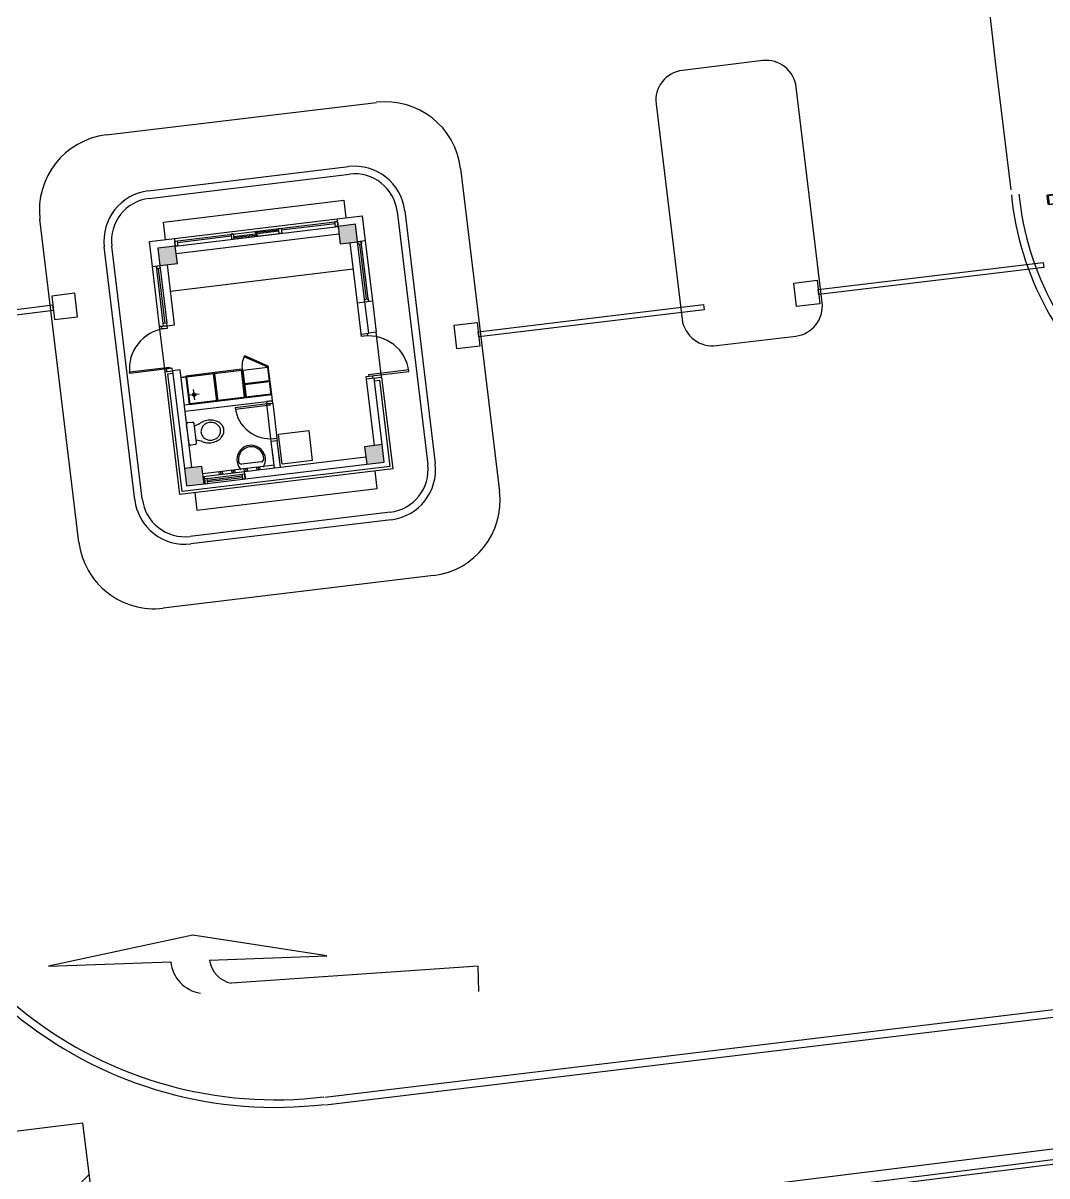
# Model space of a CAD drawing. Extents: x -15449 to 527173, y -170839 to 146543.
# Drawn here: x 15516.76 to 15523.58, y 7799.3 to 7806.98 of the extents above; entities that cross this region are included whole.
import ezdxf

# ---------------------------------------------------------------- set-up
doc = ezdxf.new("R2010")
doc.units = 0
doc.header["$LTSCALE"] = 8
doc.layers.get('0').update_dxf_attribs({"color": 1, "linetype": 'CONTINUOUS'})
for name, color, linetype in [('A-RC WALL', 7, 'CONTINUOUS'), ('X-F10A-LAY-S0-00-ASITE-001_EXTG_ROOF$0$A-SIGN-HATCH', 8, 'CONTINUOUS'), ('X-F10A-LAY-S0-00-ASITE-001_EXTG_ROOF$0$A-SITEWALL', 2, 'CONTINUOUS')]:
    doc.layers.add(name, color=color, linetype=linetype)
doc.layers.add('G-IMPT', color=7, linetype='CONTINUOUS', lineweight=30)
doc.layers.add('Micron SGP Titleblock CAD template EDI$0$G-ANNO-TTLB', color=7, linetype='CONTINUOUS', lineweight=30)

# ---------------------------------------------------------------- blocks, each defined once
blk = doc.blocks.new('X-F10A-LAY-S0-00-ASITE-001_EXTG_ROOF$0$A$C0CAE620A')
at = {"layer": 'X-F10A-LAY-S0-00-ASITE-001_EXTG_ROOF$0$A-SIGN-HATCH', "color": 9}
for points in [[(-900, -225), (-900, -175), (900, -175), (900, -225)], [(-900, -225), (-900, -275), (900, -275), (900, -225)], [(-895, -225), (-895, -180), (895, -180), (895, -225)], [(-895, -225), (-895, -270), (895, -270), (895, -225)], [(828, -297), (828, -275)], [(831, -299), (831, -275)]]:
    blk.add_lwpolyline(points, dxfattribs=at)
at = {"layer": 'X-F10A-LAY-S0-00-ASITE-001_EXTG_ROOF$0$A-SIGN-HATCH', "color": 9, "elevation": -29041}
for points in [[(-831, -299), (-831, -275)], [(-828, -297), (-828, -275)]]:
    blk.add_lwpolyline(points, dxfattribs=at)
at = {"layer": 'X-F10A-LAY-S0-00-ASITE-001_EXTG_ROOF$0$A-SIGN-HATCH', "color": 9}
for centre, radius, start, end in [((0, 2362, 2515), 2788, 252.6603, 287.3397), ((0, 2361, 2515), 2783, 252.6962, 287.3038)]:
    blk.add_arc(centre, radius, start, end, dxfattribs=at)
at = {"layer": 'X-F10A-LAY-S0-00-ASITE-001_EXTG_ROOF$0$A-SITEWALL', "color": 8}
for p, q in [((-1218, 0), (1218, 0)), ((-1218, -200), (-900, -200)), ((900, -200), (1218, -200))]:
    blk.add_line(p, q, dxfattribs=at)
at = {"layer": 'X-F10A-LAY-S0-00-ASITE-001_EXTG_ROOF$0$A-SITEWALL'}
for p, q in [((-1218, -43), (-1200, -25)), ((-1218, -157), (-1200, -175)), ((1200, -25), (1218, -43)), ((1200, -175), (1218, -157))]:
    blk.add_line(p, q, dxfattribs=at)
for points in [[(-1500, -18), (-1482, -18), (-1482, 0)], [(-1218, 0), (-1218, -18), (-1200, -18)], [(1218, 0), (1218, -18), (1200, -18)], [(1500, -18), (1482, -18), (1482, 0)], [(-1482, -200), (-1482, -182), (-1500, -182)], [(-1200, -182), (-1218, -182), (-1218, -200)], [(1200, -182), (1218, -182), (1218, -200)], [(1482, -200), (1482, -182), (1500, -182)]]:
    blk.add_lwpolyline(points, dxfattribs=at)
for points in [[(-1200, -175), (-1200, -182), (-1218, -200), (-1482, -200), (-1500, -182), (-1500, -18), (-1482, 0), (-1218, 0), (-1200, -18), (-1200, -25), (1200, -25), (1200, -18), (1218, 0), (1482, 0), (1500, -18), (1500, -182), (1482, -200), (1218, -200), (1200, -182), (1200, -175)], [(1218, -43), (-1218, -43), (-1218, -18), (-1482, -18), (-1482, -182), (-1218, -182), (-1218, -157), (1218, -157), (1218, -182), (1482, -182), (1482, -18), (1218, -18)]]:
    blk.add_lwpolyline(points, close=True, dxfattribs=at)
at = {"layer": 'X-F10A-LAY-S0-00-ASITE-001_EXTG_ROOF$0$A-SITEWALL', "color": 3}
for points in [[(-1360, -46), (-1350, -36), (-1350, -82)], [(-1360, -154), (-1350, -164), (-1350, -118)], [(1360, -46), (1350, -36), (1350, -82)], [(1360, -154), (1350, -164), (1350, -118)]]:
    blk.add_lwpolyline(points, dxfattribs=at)
blk = doc.blocks.new('A$Cf1db08be')
at = {"layer": 'A-RC WALL'}
h = blk.add_hatch(dxfattribs=at)
h.set_pattern_fill('ANSI31', color=256, scale=10)
h.set_pattern_definition([(45, (-268.9758, -185.7096), (-0.8838835, 0.8838835), [])])
h.paths.add_polyline_path([(45.2101, 18.9694), (45.0814, 20.0032), (41.3753, 19.5421), (43.1846, 5.0018), (43.5847, 5.0516), (43.7134, 4.0178), (46.319, 4.342), (46.1904, 5.3758), (63.194, 7.4916), (63.3227, 6.4578), (67.0288, 6.9187), (66.9002, 7.9528), (84.7376, 10.1723), (84.2764, 13.8784), (83.2426, 13.7498), (82.3308, 21.0778), (83.3647, 21.2065), (83.0571, 23.6787), (61.2177, 20.9612), (61.089, 21.995), (57.3829, 21.5339), (57.5115, 20.5001)])
h.paths.add_polyline_path([(55.9424, 17.38), (65.7668, 17.38), (65.7668, 12.2594), (55.9424, 12.2594)], flags=16)
h.paths.add_polyline_path([(64.0911, 32.0496), (60.7895, 31.6388), (62.1044, 21.0716), (65.406, 21.4824)])
h.paths.add_polyline_path([(63.6544, 28.2202), (63.9993, 25.2636), (62.8798, 25.133), (62.5349, 28.0896)], flags=16)
h.paths.add_polyline_path([(75.2964, 33.4441), (72.7872, 33.1319), (74.1008, 22.5749), (76.61, 22.8872)])
h.paths.add_polyline_path([(75.0535, 29.3647), (75.3984, 26.408), (74.2789, 26.2774), (73.934, 29.2341)], flags=16)
h.paths.add_polyline_path([(56.15, 12.9586), (65.7216, 12.9586), (65.7216, 16.6805), (56.15, 16.6805)], flags=8)
h.paths.add_polyline_path([(62.7605, 27.9532), (63.0649, 25.3442), (63.758, 25.4251), (63.4536, 28.0341)], flags=8)
h.paths.add_polyline_path([(74.1596, 29.0977), (74.4639, 26.4887), (75.1571, 26.5695), (74.8527, 29.1785)], flags=8)
at = {"layer": 'G-IMPT'}
for points in [[(46.9156, 25.8723), (46.7989, 25.8582), (46.7848, 25.975), (46.9015, 25.9891)], [(45.7145, 25.7273), (45.5978, 25.7132), (45.5837, 25.83), (45.7004, 25.8441)], [(47.0929, 24.4043), (46.9761, 24.3902), (46.962, 24.507), (47.0788, 24.5211)], [(45.8918, 24.2593), (45.775, 24.2452), (45.7609, 24.362), (45.8777, 24.3761)]]:
    blk.add_hatch(color=256, dxfattribs=at).paths.add_polyline_path(points)
blk.add_lwpolyline([(41.3753, 19.5421), (45.0814, 20.0032), (45.2101, 18.9694), (57.5115, 20.5001), (57.3829, 21.5339), (61.089, 21.995), (61.2177, 20.9612), (83.0571, 23.6787), (83.3647, 21.2065), (82.3308, 21.0778), (83.2426, 13.7498), (84.2764, 13.8784), (84.7376, 10.1723), (66.9002, 7.9528), (67.0288, 6.9187), (63.3227, 6.4578), (63.194, 7.4916), (46.1904, 5.3758), (46.319, 4.342), (43.7134, 4.0178), (43.5847, 5.0516), (43.1846, 5.0018)], close=True)
blk.add_lwpolyline([(41.3753, 19.5421), (45.0814, 20.0032), (45.2101, 18.9694), (57.5115, 20.5001), (57.3829, 21.5339), (61.089, 21.995), (61.2177, 20.9612), (83.0571, 23.6787), (83.3647, 21.2065), (82.3308, 21.0778), (83.2426, 13.7498), (84.2764, 13.8784), (84.7376, 10.1723), (66.9002, 7.9528), (67.0288, 6.9187), (63.3227, 6.4578), (63.194, 7.4916), (46.1904, 5.3758), (46.319, 4.342), (43.7134, 4.0178), (43.5847, 5.0516), (43.1846, 5.0018)], close=True)
at = {"elevation": 0}
for points in [[(84.6825, 10.2268), (43.1628, 5.073), (41.4862, 18.5799), (82.0068, 23.6097), (83.6834, 10.1028)], [(83.571, 10.1904), (43.2504, 5.1855), (41.5987, 18.4923), (81.9192, 23.4972)]]:
    blk.add_lwpolyline(points, dxfattribs=at)
at = {"layer": 'G-IMPT'}
for p, q in [((51.169, 27.0525), (49.9758, 37.1847)), ((49.6153, 27.079), (49.0797, 27.0144)), ((51.2695, 26.2179), (51.169, 27.0525)), ((50.0108, 25.4681), (49.8376, 26.9028)), ((45.2388, 26.5838), (47.0404, 26.8013)), ((48.9036, 26.79), (49.0768, 25.3553)), ((45.5207, 26.2117), (46.8552, 26.3728)), ((47.6013, 26.3613), (47.8611, 24.2093)), ((46.2023, 26.2432), (46.8613, 26.3227)), ((45.5267, 26.1616), (46.0522, 26.2251)), ((46.0522, 26.2251), (46.2023, 26.2432)), ((45.6219, 26.0038), (46.823, 26.1489)), ((46.823, 26.1489), (46.8371, 26.0321)), ((46.7787, 26.0251), (46.9455, 26.0452)), ((46.9455, 26.0452), (46.9657, 25.8784)), ((47.1791, 26.0734), (47.3825, 24.3885)), ((47.2291, 26.0794), (47.4325, 24.3945)), ((45.0585, 23.871), (44.7987, 26.023)), ((45.636, 25.8871), (45.6219, 26.0038)), ((45.6944, 25.8941), (46.7787, 26.0251)), ((45.6964, 25.8774), (46.7807, 26.0084)), ((45.7004, 25.8441), (46.7848, 25.975)), ((46.3887, 25.961), (46.4054, 25.963)), ((46.4054, 25.963), (46.4094, 25.9297)), ((46.4068, 25.9514), (46.7655, 25.9947)), ((46.7641, 26.0064), (46.7807, 26.0084)), ((46.7681, 25.973), (46.7641, 26.0064)), ((46.7848, 25.975), (46.7681, 25.973)), ((46.7848, 25.975), (46.7787, 26.0251)), ((46.7807, 26.0084), (46.7848, 25.975)), ((46.9015, 25.9891), (46.7848, 25.975)), ((46.7848, 25.975), (46.7989, 25.8582)), ((46.9156, 25.8723), (46.9015, 25.9891)), ((45.5276, 25.874), (45.6944, 25.8941)), ((45.6944, 25.8941), (45.7004, 25.8441)), ((45.7065, 25.794), (46.7908, 25.925)), ((45.7145, 25.8678), (46.0732, 25.9111)), ((46.0884, 25.9248), (46.0718, 25.9228)), ((46.0718, 25.9228), (46.0758, 25.8894)), ((46.0758, 25.8894), (46.0925, 25.8914)), ((46.0925, 25.8914), (46.0884, 25.9248)), ((46.0904, 25.9081), (46.3907, 25.9444)), ((46.0915, 25.8998), (46.2516, 25.9191)), ((46.0925, 25.8914), (46.3927, 25.9277)), ((46.2296, 25.9334), (46.3897, 25.9527)), ((46.2422, 25.9129), (46.239, 25.9396)), ((46.3927, 25.9277), (46.3887, 25.961)), ((46.4094, 25.9297), (46.3927, 25.9277)), ((45.4307, 24.1529), (45.2273, 25.8378)), ((45.4807, 24.1589), (45.2773, 25.8438)), ((45.5477, 25.7072), (45.5276, 25.874)), ((45.7004, 25.8441), (45.5837, 25.83)), ((45.5837, 25.83), (45.5978, 25.7132)), ((45.6964, 25.8774), (45.7131, 25.8795)), ((45.7004, 25.8441), (45.6964, 25.8774)), ((45.7171, 25.8461), (45.7004, 25.8441)), ((45.7145, 25.7273), (45.7004, 25.8441)), ((45.7131, 25.8795), (45.7171, 25.8461)), ((46.7989, 25.8582), (46.9156, 25.8723)), ((46.9139, 25.4659), (46.8656, 25.8663)), ((46.9657, 25.8784), (46.9156, 25.8723)), ((46.9156, 25.8723), (46.939, 25.8752)), ((46.964, 25.472), (46.9156, 25.8723)), ((46.9156, 25.8723), (46.9177, 25.8557)), ((46.9177, 25.8557), (46.941, 25.8585)), ((46.9736, 25.4901), (46.9293, 25.8571)), ((46.9873, 25.4748), (46.939, 25.8752)), ((46.939, 25.8752), (46.941, 25.8585)), ((46.9657, 25.8784), (47.014, 25.478)), ((49.9847, 25.5537), (51.4841, 25.7347)), ((51.4841, 25.7347), (51.4881, 25.7013)), ((45.5477, 25.7072), (45.5978, 25.7132)), ((45.5961, 25.3068), (45.5477, 25.7072)), ((45.6207, 25.3267), (45.5744, 25.7104)), ((45.5744, 25.7104), (45.5764, 25.6937)), ((45.5764, 25.6937), (45.5998, 25.6965)), ((45.6324, 25.3281), (45.5881, 25.6951)), ((45.5978, 25.7132), (45.7145, 25.7273)), ((45.5998, 25.6965), (45.5978, 25.7132)), ((45.5978, 25.7132), (45.6441, 25.3295)), ((45.6962, 25.3189), (45.6478, 25.7192)), ((45.669, 25.5441), (46.8867, 25.6911)), ((51.4881, 25.7013), (49.9887, 25.5206)), ((49.821, 25.5973), (49.9772, 25.6156)), ((49.8399, 25.4405), (49.821, 25.5973)), ((49.9772, 25.6156), (49.9961, 25.4587)), ((45.0308, 25.5298), (44.8774, 25.5107)), ((44.8774, 25.5107), (44.8963, 25.3539)), ((45.0497, 25.373), (45.0308, 25.5298)), ((49.9887, 25.5206), (49.9847, 25.5537)), ((44.8849, 25.4489), (43.2166, 25.248)), ((44.8889, 25.4157), (44.8849, 25.4489)), ((46.9139, 25.4659), (46.964, 25.472)), ((46.9411, 25.2407), (46.9139, 25.4659)), ((46.962, 25.4887), (46.9853, 25.4915)), ((46.964, 25.472), (46.962, 25.4887)), ((46.964, 25.472), (47.014, 25.478)), ((46.9892, 25.2634), (46.964, 25.472)), ((46.9853, 25.4915), (46.9873, 25.4748)), ((47.014, 25.478), (47.0392, 25.2695)), ((47.719, 25.2721), (49.2204, 25.4533)), ((49.2204, 25.4533), (49.2244, 25.4199)), ((49.9961, 25.4587), (49.8399, 25.4405)), ((43.2206, 25.2147), (44.8889, 25.4157)), ((44.8963, 25.3539), (45.0497, 25.373)), ((49.2244, 25.4199), (47.723, 25.2389)), ((45.5961, 25.3068), (45.6461, 25.3128)), ((45.6461, 25.3128), (45.5961, 25.3068)), ((45.6323, 25.0065), (45.5961, 25.3068)), ((45.6061, 25.308), (45.6081, 25.2913)), ((45.6081, 25.2913), (45.6481, 25.2962)), ((45.6441, 25.3295), (45.6207, 25.3267)), ((45.6228, 25.31), (45.6207, 25.3267)), ((45.6461, 25.3128), (45.6441, 25.3295)), ((45.6461, 25.3128), (45.6962, 25.3189)), ((45.6481, 25.2962), (45.6461, 25.3128)), ((47.558, 25.316), (47.7115, 25.3339)), ((47.5769, 25.1592), (47.558, 25.316)), ((47.7115, 25.3339), (47.7304, 25.1771)), ((47.723, 25.2389), (47.719, 25.2721)), ((46.9391, 25.2574), (46.9892, 25.2634)), ((46.9411, 25.2407), (46.9391, 25.2574)), ((46.9812, 25.2456), (46.9411, 25.2407)), ((46.9792, 25.2622), (46.9812, 25.2456)), ((47.0392, 25.2695), (46.9892, 25.2634)), ((47.0755, 24.9692), (47.0392, 25.2695)), ((49.3075, 25.1801), (49.8348, 25.2438)), ((47.7304, 25.1771), (47.5769, 25.1592)), ((46.3178, 25.0375), (46.1602, 25.106)), ((46.3202, 25.0431), (46.163, 25.1115)), ((46.3202, 25.0431), (46.3178, 25.0375)), ((46.343, 24.8537), (46.3202, 25.0431)), ((45.3955, 25.0057), (45.6624, 25.0379)), ((45.3968, 24.995), (45.3955, 25.0057)), ((45.6637, 25.0272), (45.3968, 24.995)), ((45.6323, 25.0065), (45.6824, 25.0126)), ((45.731, 24.1891), (45.6323, 25.0065)), ((45.6804, 25.0292), (45.6403, 25.0244)), ((45.6403, 25.0244), (45.6423, 25.0077)), ((45.651, 24.9918), (45.6844, 24.9959)), ((45.7457, 24.2078), (45.651, 24.9918)), ((45.6624, 25.0379), (45.6637, 25.0272)), ((45.6824, 25.0126), (45.6804, 25.0292)), ((45.7324, 25.0186), (45.6824, 25.0126)), ((45.6824, 25.0126), (45.7609, 24.362)), ((45.811, 24.368), (45.7324, 25.0186)), ((45.7709, 24.9715), (45.7386, 24.9676)), ((46.1409, 25.0141), (45.7388, 24.9656)), ((46.1439, 25.0226), (45.7702, 24.9775)), ((45.7702, 24.9775), (45.7709, 24.9715)), ((45.7709, 24.9715), (46.1446, 25.0166)), ((45.7772, 24.9702), (45.7712, 24.9695)), ((45.7712, 24.9695), (45.7932, 24.7873)), ((45.7992, 24.788), (45.7772, 24.9702)), ((45.956, 24.9918), (45.962, 24.9925)), ((45.978, 24.8096), (45.956, 24.9918)), ((45.962, 24.9925), (45.984, 24.8103)), ((46.1406, 25.0161), (46.1526, 25.0176)), ((46.1621, 24.8379), (46.1406, 25.0161)), ((46.1446, 25.0166), (46.1439, 25.0226)), ((46.1681, 24.8387), (46.1466, 25.0168)), ((46.1526, 25.0176), (46.3148, 25.0371)), ((46.1741, 24.8394), (46.1526, 25.0176)), ((46.3148, 25.0371), (46.337, 24.853)), ((46.9734, 24.9738), (47.0134, 24.9786)), ((46.9754, 24.9571), (46.9734, 24.9738)), ((47.2557, 25.0187), (46.9888, 24.9865)), ((46.9888, 24.9865), (46.99, 24.9758)), ((46.99, 24.9758), (47.257, 25.0081)), ((47.0134, 24.9786), (47.0154, 24.962)), ((47.0254, 24.9632), (47.0755, 24.9692)), ((47.0755, 24.9692), (47.149, 24.3603)), ((47.257, 25.0081), (47.2557, 25.0187)), ((46.1635, 24.9275), (46.3256, 24.947)), ((46.1642, 24.9215), (46.3264, 24.941)), ((47.0254, 24.9632), (46.9754, 24.9571)), ((47.0288, 24.5151), (46.9754, 24.9571)), ((47.0788, 24.5211), (47.0254, 24.9632)), ((47.0274, 24.9465), (47.0608, 24.9505)), ((47.0608, 24.9505), (47.1303, 24.375)), ((46.343, 24.8537), (45.7608, 24.7834)), ((45.8591, 24.8577), (45.7924, 24.8496)), ((45.7932, 24.7873), (46.343, 24.8537)), ((45.7985, 24.794), (46.3363, 24.859)), ((45.8297, 24.8203), (45.8217, 24.887)), ((46.3078, 24.8088), (46.3478, 24.8136)), ((46.3478, 24.8136), (46.3078, 24.8088)), ((46.3478, 24.8136), (46.3078, 24.8088)), ((46.3478, 24.8136), (46.343, 24.8537)), ((46.3499, 24.797), (46.3478, 24.8136)), ((46.3499, 24.797), (46.3478, 24.8136)), ((45.7656, 24.7433), (46.3078, 24.8088)), ((46.3332, 24.795), (46.0996, 24.7668)), ((46.0996, 24.7668), (46.1008, 24.7574)), ((46.1008, 24.7574), (46.3343, 24.7856)), ((46.3078, 24.8088), (46.3098, 24.7921)), ((46.3078, 24.8088), (46.3098, 24.7921)), ((46.3098, 24.7921), (46.3499, 24.797)), ((46.3098, 24.7921), (46.3499, 24.797)), ((46.338, 24.5586), (46.3098, 24.7921)), ((46.3343, 24.7856), (46.3332, 24.795)), ((46.3499, 24.797), (46.3781, 24.5634)), ((45.785, 24.6676), (45.815, 24.6712)), ((45.8419, 24.5323), (45.8262, 24.6624)), ((45.859, 24.6584), (45.8284, 24.644)), ((45.7919, 24.5262), (45.7762, 24.6564)), ((46.3891, 24.5913), (46.5893, 24.6155)), ((46.4133, 24.3911), (46.3891, 24.5913)), ((46.5893, 24.6155), (46.6135, 24.4153)), ((45.8331, 24.5211), (45.8031, 24.5174)), ((45.8729, 24.5439), (45.8397, 24.5507)), ((46.338, 24.5586), (46.3781, 24.5634)), ((46.34, 24.5419), (46.338, 24.5586)), ((46.3801, 24.5467), (46.34, 24.5419)), ((46.3612, 24.3667), (46.34, 24.5419)), ((46.3781, 24.5634), (46.3801, 24.5467)), ((46.4012, 24.3716), (46.3801, 24.5467)), ((47.0788, 24.5211), (46.962, 24.507)), ((46.962, 24.507), (46.9761, 24.3902)), ((47.0929, 24.4043), (47.0788, 24.5211)), ((45.8858, 24.3093), (46.9701, 24.4403)), ((46.3562, 24.4084), (46.3461, 24.4919)), ((46.3962, 24.4133), (46.3861, 24.4967)), ((82.4064, 24.4645), (46.6958, 20.1707)), ((47.149, 24.3603), (45.731, 24.1891)), ((47.1303, 24.375), (45.7457, 24.2078)), ((45.8777, 24.3761), (45.7609, 24.362)), ((45.7609, 24.362), (45.775, 24.2452)), ((45.8918, 24.2593), (45.8777, 24.3761)), ((46.3604, 24.3836), (45.8837, 24.326)), ((45.8918, 24.2593), (46.9761, 24.3902)), ((46.0851, 24.3503), (46.0872, 24.3337)), ((46.0956, 24.3516), (46.0976, 24.3349)), ((46.2873, 24.3748), (46.1381, 24.3567)), ((46.2735, 24.4069), (46.1439, 24.3913)), ((46.1581, 24.3591), (46.1601, 24.3425)), ((46.1686, 24.3604), (46.1706, 24.3437)), ((46.179, 24.3617), (46.181, 24.345)), ((46.2415, 24.3692), (46.2435, 24.3525)), ((46.252, 24.3705), (46.254, 24.3538)), ((46.2624, 24.3717), (46.2644, 24.3551)), ((46.6135, 24.4153), (46.4133, 24.3911)), ((82.4124, 24.4144), (46.7018, 20.1207)), ((46.9761, 24.3902), (47.0929, 24.4043)), ((45.9001, 24.2603), (45.8941, 24.3103)), ((45.9128, 24.2957), (45.8961, 24.2937)), ((45.8961, 24.2937), (45.9001, 24.2603)), ((45.9128, 24.2957), (46.1463, 24.3239)), ((45.9168, 24.2623), (45.9128, 24.2957)), ((45.9142, 24.284), (46.1478, 24.3122)), ((45.9154, 24.274), (46.149, 24.3022)), ((45.9913, 24.339), (45.9933, 24.3223)), ((46.0017, 24.3403), (46.0037, 24.3236)), ((46.0122, 24.3415), (46.0142, 24.3248)), ((46.0747, 24.3491), (46.0767, 24.3324)), ((46.1463, 24.3239), (46.163, 24.3259)), ((46.1504, 24.2905), (46.1463, 24.3239)), ((46.1671, 24.2925), (46.1504, 24.2905)), ((46.1671, 24.2925), (46.161, 24.3426)), ((46.163, 24.3259), (46.1671, 24.2925)), ((47.0463, 24.2294), (47.0322, 24.3462)), ((45.775, 24.2452), (45.8918, 24.2593)), ((45.8311, 24.2012), (45.8451, 24.0844)), ((45.8451, 24.0844), (47.0463, 24.2294)), ((45.9001, 24.2603), (45.9168, 24.2623)), ((47.1331, 24.0707), (45.7986, 23.9095)), ((47.1392, 24.0206), (45.8046, 23.8595)), ((47.421, 23.6484), (45.6194, 23.4309)), ((45.8181, 21.2526), (44.8559, 21.0455)), ((46.7103, 21.1137), (45.8181, 21.2526)), ((44.8559, 21.0455), (45.6699, 21.0754)), ((45.928, 21.0849), (46.7103, 21.1137)), ((47.7178, 21.0466), (46.0748, 20.9322)), ((47.7209, 20.9621), (47.7178, 21.0466)), ((47.724, 20.8776), (47.7209, 20.9621))]:
    blk.add_line(p, q, dxfattribs=at)
blk.add_circle((45.8257, 24.8536), 0.0112, dxfattribs=at)
for centre, radius, start, end in [((49.6389, 26.8805), 0.1999, 6.39481, 96.80066), ((49.1038, 26.8142), 0.2016, 96.88565, 186.88565), ((47.1009, 26.3009), 0.5041, 6.88316, 96.88316), ((45.2992, 26.0834), 0.5041, 96.88316, 186.88316), ((46.8955, 26.0391), 0.3361, 6.88316, 96.88316), ((46.8955, 26.0391), 0.2857, 6.88316, 96.88316), ((45.5609, 25.878), 0.3361, 96.88316, 186.88316), ((45.5609, 25.878), 0.2857, 96.88316, 186.88316), ((53.2777, 26.3857), 2.0164, 185.72845, 276.86303), ((53.2777, 26.3857), 1.966, 185.69959, 276.86303), ((49.8106, 25.444), 0.2016, 276.88565, 6.88565), ((49.2818, 25.3857), 0.2072, 188.4164, 277.14084), ((45.6637, 25.0272), 0.2689, 96.8852, 186.8852), ((46.99, 24.9758), 0.2689, 6.8852, 96.8852), ((46.2927, 25.0416), 0.1481, 151.91899, 189.62976), ((46.3332, 24.795), 0.2352, 186.8852, 276.8852), ((45.7862, 24.6576), 0.0101, 96.8852, 186.8852), ((45.8162, 24.6612), 0.0101, 6.8852, 96.8852), ((45.8461, 24.6858), 0.0302, 295.26123, 307.93997), ((45.9247, 24.585), 0.0976, 114.9935, 127.93997), ((45.9346, 24.5638), 0.1209, 96.8852, 114.9935), ((45.9354, 24.6025), 0.0654, 117.31863, 138.85474), ((45.9387, 24.5961), 0.0726, 96.8852, 117.31863), ((45.9346, 24.5638), 0.1209, 78.7769, 96.8852), ((45.9387, 24.5961), 0.0726, 76.45177, 96.8852), ((45.9404, 24.6031), 0.0654, 54.91566, 76.45177), ((45.9391, 24.5867), 0.0976, 58.59504, 78.7769), ((45.9485, 24.6021), 0.0796, 34.56987, 58.59504), ((45.9248, 24.6083), 0.0531, 162.15805, 186.8852), ((45.9248, 24.6083), 0.0531, 186.8852, 211.61236), ((45.931, 24.6063), 0.0596, 138.85474, 162.15805), ((45.9304, 24.6117), 0.0596, 211.61236, 234.91566), ((45.9437, 24.6078), 0.0596, 31.61236, 54.91566), ((45.943, 24.6133), 0.0596, 318.85474, 342.15805), ((45.9493, 24.6112), 0.0531, 6.8852, 31.61236), ((45.9493, 24.6112), 0.0531, 342.15805, 6.8852), ((45.9463, 24.62), 0.0796, 315.17537, 339.20053), ((45.9644, 24.6131), 0.0602, 6.8852, 34.56987), ((45.9644, 24.6131), 0.0602, 339.20053, 6.8852), ((45.8019, 24.5274), 0.0101, 186.8852, 276.8852), ((45.8319, 24.5311), 0.0101, 276.8852, 6.8852), ((45.8668, 24.5143), 0.0302, 65.83044, 78.50918), ((45.9192, 24.6309), 0.0976, 245.83044, 258.7769), ((45.9337, 24.6165), 0.0654, 234.91566, 256.45177), ((45.9237, 24.6538), 0.1209, 258.7769, 276.8852), ((45.9354, 24.6234), 0.0726, 256.45177, 276.8852), ((45.9237, 24.6538), 0.1209, 276.8852, 294.9935), ((45.9354, 24.6234), 0.0726, 276.8852, 297.31863), ((45.9387, 24.6171), 0.0654, 297.31863, 318.85474), ((45.9336, 24.6326), 0.0976, 294.9935, 315.17537), ((46.2061, 24.4208), 0.0955, 333.04077, 220.72963), ((46.2061, 24.4208), 0.0854, 5.4213, 188.3491), ((46.2711, 24.4269), 0.0202, 276.8852, 5.4213), ((46.1415, 24.4113), 0.0202, 188.3491, 276.8852), ((46.1375, 24.3617), 0.00504, 220.72963, 276.8852), ((46.2867, 24.3798), 0.00504, 276.8852, 333.04077), ((47.0989, 24.3542), 0.2857, 276.88316, 6.88316), ((47.0989, 24.3542), 0.3361, 276.88316, 6.88316), ((47.3606, 24.1489), 0.5041, 276.88316, 6.88316), ((45.7643, 24.1931), 0.3361, 186.88316, 276.88316), ((45.7643, 24.1931), 0.2857, 186.88316, 276.88316), ((45.559, 23.9314), 0.5041, 186.88316, 276.88316), ((46.3672, 22.8442), 2.7389, 186.88316, 276.88316), ((46.3672, 22.8442), 2.6885, 186.88316, 276.88316), ((45.9043, 21.099), 0.2355, 185.73853, 261.20962), ((46.1107, 21.1136), 0.1849, 188.92093, 258.80103)]:
    blk.add_arc(centre, radius, start, end, dxfattribs=at)
at = {"layer": 'X-F10A-LAY-S0-00-ASITE-001_EXTG_ROOF$0$A-SITEWALL', "xscale": 0.0003360627802949187, "yscale": 0.0003360627802949187, "zscale": 0.0003360627802949187, "rotation": 187.0087379543405}
blk.add_blockref('X-F10A-LAY-S0-00-ASITE-001_EXTG_ROOF$0$A$C0CAE620A', (52.0177, 26.1786), dxfattribs=at)
blk = doc.blocks.new('Micron SGP Titleblock CAD template EDI$0$MU_SGP_ANTitleblock_A1_Type01_v1_1 - A1-419101-sample')
blk.add_blockref('A$Cf1db08be', (731.5833, 312.0548))
blk = doc.blocks.new('Micron SGP Titleblock CAD template EDI')
at = {"layer": 'Micron SGP Titleblock CAD template EDI$0$G-ANNO-TTLB'}
blk.add_blockref('Micron SGP Titleblock CAD template EDI$0$MU_SGP_ANTitleblock_A1_Type01_v1_1 - A1-419101-sample', (-3.846, 118.8541), dxfattribs=at)

msp = doc.modelspace()

# ---------------------------------------------------------------- block references
msp.add_blockref('Micron SGP Titleblock CAD template EDI', (14744.3378, 7348.7447))

doc.saveas('drawing.dxf')
